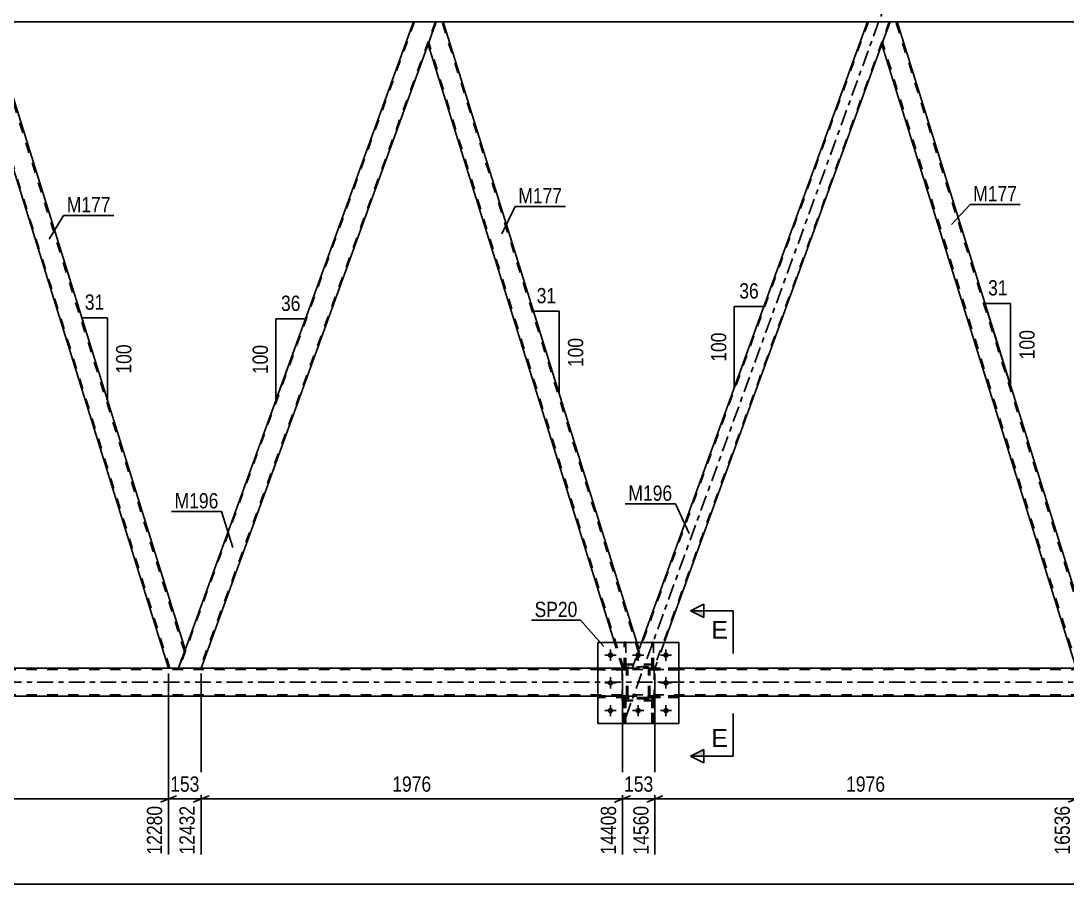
# Model space of a CAD drawing. Header units: millimetres. Extents: x 0 to 841, y 0 to 594.
# Drawn here: x 484 to 680.2, y 295.6 to 457.5 of the extents above; entities that cross this region are included whole.
import ezdxf

# ---------------------------------------------------------------- set-up
doc = ezdxf.new("R2010")
doc.units = ezdxf.units.MM
doc.linetypes.add('DXK_LINE_DOT2', pattern=[3.9198, 1.9599, -1.9599])
doc.linetypes.add('DXK_LINE_DOT3', pattern=[5.9187, 2.979, -0.9799, 0.9799, -0.9799])
doc.styles.add('Arial', font='ARIAL.TTF', dxfattribs={"height": 0.2})
doc.styles.add('Arial Narrow', font='ARIALN.TTF', dxfattribs={"height": 0.2})

# ---------------------------------------------------------------- blocks, each defined once
blk = doc.blocks.new('Bolt-318885883-3776 - 3341')
at = {"linetype": 'Continuous'}
for points in [[(595.09, 338.56, -1), (594.05, 338.56, -1)], [(600.29, 338.56, -1), (599.25, 338.56, -1)], [(605.49, 338.56, -1), (604.45, 338.56, -1)], [(595.09, 333.36, -1), (594.05, 333.36, -1)], [(605.49, 333.36, -1), (604.45, 333.36, -1)], [(595.09, 328.16, -1), (594.05, 328.16, -1)], [(600.29, 328.16, -1), (599.25, 328.16, -1)], [(605.49, 328.16, -1), (604.45, 328.16, -1)]]:
    blk.add_hatch(color=1, dxfattribs=at).paths.add_polyline_path(points)
at = {"color": 1, "linetype": 'Continuous'}
for p, q in [((594.57, 339.6), (594.57, 337.52)), ((599.77, 339.6), (599.77, 337.52)), ((604.97, 339.6), (604.97, 337.52)), ((595.61, 338.56), (593.53, 338.56)), ((600.81, 338.56), (598.73, 338.56)), ((606.01, 338.56), (603.93, 338.56)), ((594.57, 334.4), (594.57, 332.32)), ((604.97, 334.4), (604.97, 332.32)), ((595.61, 333.36), (593.53, 333.36)), ((606.01, 333.36), (603.93, 333.36)), ((595.61, 328.16), (593.53, 328.16)), ((594.57, 329.2), (594.57, 327.12)), ((600.81, 328.16), (598.73, 328.16)), ((599.77, 329.2), (599.77, 327.12)), ((606.01, 328.16), (603.93, 328.16)), ((604.97, 329.2), (604.97, 327.12))]:
    blk.add_line(p, q, dxfattribs=at)
blk = doc.blocks.new('Part-318885883-3712 - 3341')
at = {"color": 2, "linetype": 'Continuous'}
for p, q in [((607.37, 340.96), (592.17, 340.96)), ((592.17, 340.96), (592.17, 325.76)), ((607.37, 340.96), (607.37, 325.76)), ((607.37, 325.76), (592.17, 325.76))]:
    blk.add_line(p, q, dxfattribs=at)
blk = doc.blocks.new('Part-318885883-3587 - 3341')
at = {"color": 7, "linetype": 'DXK_LINE_DOT2'}
for p, q in [((602.77, 336.77), (596.77, 336.77)), ((596.77, 329.97), (596.77, 336.77)), ((602.77, 329.97), (602.77, 336.77)), ((602.77, 329.97), (596.77, 329.97))]:
    blk.add_line(p, q, dxfattribs=at)
blk = doc.blocks.new('Part-318885883-3804 - 3341')
at = {"color": 7, "linetype": 'DXK_LINE_DOT3'}
blk.add_line((597.36, 326.74), (648.32, 466.76), dxfattribs=at)
at = {"color": 7, "linetype": 'DXK_LINE_DOT2'}
for p, q in [((642.94, 457.36), (598.82, 336.14)), ((646.86, 457.36), (602.74, 336.14)), ((647.03, 457.36), (645.5, 453.16)), ((598.65, 336.14), (600.41, 340.96)), ((604.66, 340.96), (602.91, 336.14)), ((602.91, 336.14), (598.65, 336.14))]:
    blk.add_line(p, q, dxfattribs=at)
at = {"color": 2, "linetype": 'Continuous'}
for p, q in [((642.77, 457.36), (600.41, 340.96)), ((647.03, 457.36), (642.77, 457.36)), ((645.5, 453.16), (604.66, 340.96))]:
    blk.add_line(p, q, dxfattribs=at)
blk = doc.blocks.new('Part-318885883-3511 - 3341')
at = {"color": 7, "linetype": 'DXK_LINE_DOT2'}
for p, q in [((597.12, 325.77), (597.12, 330.6)), ((597.12, 330.6), (597.44, 330.6)), ((597.12, 330), (597.44, 330)), ((597.44, 330.6), (597.44, 325.77)), ((597.44, 325.77), (597.12, 325.77))]:
    blk.add_line(p, q, dxfattribs=at)
blk = doc.blocks.new('Part-318885883-3647 - 3341')
at = {"color": 7, "linetype": 'DXK_LINE_DOT2'}
for p, q in [((601.97, 335.81), (601.97, 336.13)), ((601.97, 336.13), (607.37, 336.13)), ((607.37, 335.81), (601.97, 335.81)), ((602.57, 335.81), (602.57, 336.13)), ((607.37, 336.13), (607.37, 335.81))]:
    blk.add_line(p, q, dxfattribs=at)
blk = doc.blocks.new('Part-318885883-3514 - 3341')
at = {"color": 7, "linetype": 'DXK_LINE_DOT2'}
for p, q in [((602.32, 325.77), (602.32, 330.6)), ((602.32, 330.6), (602.64, 330.6)), ((602.32, 330), (602.64, 330)), ((602.64, 330.6), (602.64, 325.77)), ((602.64, 325.77), (602.32, 325.77))]:
    blk.add_line(p, q, dxfattribs=at)
blk = doc.blocks.new('Part-318885883-3533 - 3341')
at = {"color": 7, "linetype": 'DXK_LINE_DOT2'}
for p, q in [((597.12, 336.12), (597.12, 340.97)), ((597.12, 340.97), (597.44, 340.97)), ((597.44, 340.97), (597.44, 336.12)), ((597.12, 336.72), (597.44, 336.72)), ((597.44, 336.12), (597.12, 336.12))]:
    blk.add_line(p, q, dxfattribs=at)
blk = doc.blocks.new('Part-318885883-3536 - 3341')
at = {"color": 7, "linetype": 'DXK_LINE_DOT2'}
for p, q in [((602.32, 336.12), (602.32, 340.97)), ((602.32, 340.97), (602.64, 340.97)), ((602.64, 340.97), (602.64, 336.12)), ((602.32, 336.72), (602.64, 336.72)), ((602.64, 336.12), (602.32, 336.12))]:
    blk.add_line(p, q, dxfattribs=at)
blk = doc.blocks.new('Part-318885883-3753 - 3341')
at = {"color": 7, "linetype": 'DXK_LINE_DOT2'}
for p, q in [((597.57, 335.88), (597.61, 336.07)), ((597.61, 336.07), (597.57, 335.88)), ((597.57, 330.84), (597.57, 335.88)), ((597.81, 335.88), (597.83, 335.98)), ((597.81, 330.84), (597.81, 335.88)), ((597.83, 335.98), (597.88, 336.05)), ((597.87, 336.33), (598.05, 336.36)), ((598.05, 336.36), (597.87, 336.33)), ((597.88, 336.05), (597.96, 336.11)), ((597.96, 336.11), (598.05, 336.12)), ((601.49, 336.36), (598.05, 336.36)), ((598.05, 336.12), (601.49, 336.12)), ((601.49, 336.36), (601.67, 336.33)), ((601.67, 336.33), (601.49, 336.36)), ((601.49, 336.12), (601.58, 336.11)), ((601.58, 336.11), (601.66, 336.05)), ((601.66, 336.05), (601.71, 335.98)), ((601.71, 335.98), (601.73, 335.88)), ((601.73, 330.84), (601.73, 335.88)), ((601.93, 336.07), (601.97, 335.88)), ((601.97, 335.88), (601.93, 336.07)), ((601.97, 330.84), (601.97, 335.88)), ((597.61, 330.66), (597.57, 330.84)), ((597.57, 330.84), (597.61, 330.66)), ((597.83, 330.75), (597.81, 330.84)), ((597.88, 330.68), (597.83, 330.75)), ((598.05, 330.36), (597.87, 330.4)), ((597.87, 330.4), (598.05, 330.36)), ((597.96, 330.62), (597.88, 330.68)), ((598.05, 330.6), (597.96, 330.62)), ((601.49, 330.6), (598.05, 330.6)), ((601.49, 330.36), (598.05, 330.36)), ((601.58, 330.62), (601.49, 330.6)), ((601.67, 330.4), (601.49, 330.36)), ((601.49, 330.36), (601.67, 330.4)), ((601.66, 330.68), (601.58, 330.62)), ((601.71, 330.75), (601.66, 330.68)), ((601.73, 330.84), (601.71, 330.75)), ((601.97, 330.84), (601.93, 330.66)), ((601.93, 330.66), (601.97, 330.84))]:
    blk.add_line(p, q, dxfattribs=at)
at = {"color": 7, "linetype": 'DXK_LINE_DOT3'}
blk.add_line((599.77, 333.36), (599.77, 333.36), dxfattribs=at)
at = {"color": 7, "linetype": 'DXK_LINE_DOT2'}
for centre, start, end in [((598.05, 335.88), 112.5, 157.5), ((598.05, 335.88), 112.5, 157.5), ((601.49, 335.88), 22.5, 67.5), ((601.49, 335.88), 22.5, 67.5), ((598.05, 330.84), 202.5, 247.5), ((598.05, 330.84), 202.5, 247.5), ((601.49, 330.84), 292.5, 337.5), ((601.49, 330.84), 292.5, 337.5)]:
    blk.add_arc(centre, 0.48, start, end, dxfattribs=at)
blk = doc.blocks.new('Part-318885883-3649 - 3341')
at = {"color": 7, "linetype": 'DXK_LINE_DOT2'}
for p, q in [((597.57, 335.88), (597.61, 336.07)), ((597.61, 336.07), (597.57, 335.88)), ((597.57, 330.84), (597.57, 335.88)), ((597.81, 335.88), (597.83, 335.98)), ((597.81, 330.84), (597.81, 335.88)), ((597.83, 335.98), (597.88, 336.05)), ((597.87, 336.33), (598.05, 336.36)), ((598.05, 336.36), (597.87, 336.33)), ((597.88, 336.05), (597.96, 336.11)), ((597.96, 336.11), (598.05, 336.12)), ((601.49, 336.36), (598.05, 336.36)), ((598.05, 336.12), (601.49, 336.12)), ((601.49, 336.36), (601.67, 336.33)), ((601.67, 336.33), (601.49, 336.36)), ((601.49, 336.12), (601.58, 336.11)), ((601.58, 336.11), (601.66, 336.05)), ((601.66, 336.05), (601.71, 335.98)), ((601.71, 335.98), (601.73, 335.88)), ((601.73, 330.84), (601.73, 335.88)), ((601.93, 336.07), (601.97, 335.88)), ((601.97, 335.88), (601.93, 336.07)), ((601.97, 330.84), (601.97, 335.88)), ((597.61, 330.66), (597.57, 330.84)), ((597.57, 330.84), (597.61, 330.66)), ((597.83, 330.75), (597.81, 330.84)), ((597.88, 330.68), (597.83, 330.75)), ((598.05, 330.36), (597.87, 330.4)), ((597.87, 330.4), (598.05, 330.36)), ((597.96, 330.62), (597.88, 330.68)), ((598.05, 330.6), (597.96, 330.62)), ((601.49, 330.6), (598.05, 330.6)), ((601.49, 330.36), (598.05, 330.36)), ((601.58, 330.62), (601.49, 330.6)), ((601.67, 330.4), (601.49, 330.36)), ((601.49, 330.36), (601.67, 330.4)), ((601.66, 330.68), (601.58, 330.62)), ((601.71, 330.75), (601.66, 330.68)), ((601.73, 330.84), (601.71, 330.75)), ((601.97, 330.84), (601.93, 330.66)), ((601.93, 330.66), (601.97, 330.84))]:
    blk.add_line(p, q, dxfattribs=at)
at = {"color": 7, "linetype": 'DXK_LINE_DOT3'}
blk.add_line((599.77, 333.36), (599.77, 333.36), dxfattribs=at)
at = {"color": 7, "linetype": 'DXK_LINE_DOT2'}
for centre, start, end in [((598.05, 335.88), 112.5, 157.5), ((598.05, 335.88), 112.5, 157.5), ((601.49, 335.88), 22.5, 67.5), ((601.49, 335.88), 22.5, 67.5), ((598.05, 330.84), 202.5, 247.5), ((598.05, 330.84), 202.5, 247.5), ((601.49, 330.84), 292.5, 337.5), ((601.49, 330.84), 292.5, 337.5)]:
    blk.add_arc(centre, 0.48, start, end, dxfattribs=at)
blk = doc.blocks.new('Part-318885883-3568 - 3341')
at = {"color": 2, "linetype": 'Continuous'}
for p, q in [((561.9, 457.36), (560.37, 453.17)), ((563.21, 457.36), (561.9, 457.36)), ((599.49, 340.96), (563.21, 457.36)), ((595.3, 340.96), (560.35, 453.11)), ((560.37, 453.17), (560.37, 453.16))]:
    blk.add_line(p, q, dxfattribs=at)
at = {"color": 7, "linetype": 'DXK_LINE_DOT2'}
for p, q in [((599.78, 339.24), (562.96, 457.36)), ((597.06, 336.14), (560.48, 453.48)), ((560.37, 453.17), (560.35, 453.11)), ((596.81, 336.14), (595.3, 340.96)), ((598.65, 336.14), (599.92, 339.61)), ((599.92, 339.61), (599.49, 340.96)), ((596.81, 336.14), (598.65, 336.14))]:
    blk.add_line(p, q, dxfattribs=at)
blk = doc.blocks.new('Part-318885883-3582 - 3341')
at = {"color": 7, "linetype": 'DXK_LINE_DOT2'}
for p, q in [((597.57, 330.93), (592.17, 330.93)), ((592.17, 330.61), (592.17, 330.93)), ((597.57, 330.61), (592.17, 330.61)), ((596.97, 330.61), (596.97, 330.93)), ((597.57, 330.93), (597.57, 330.61))]:
    blk.add_line(p, q, dxfattribs=at)
blk = doc.blocks.new('Part-318885883-3583 - 3341')
at = {"color": 7, "linetype": 'DXK_LINE_DOT2'}
for p, q in [((597.57, 336.13), (592.17, 336.13)), ((592.17, 335.81), (592.17, 336.13)), ((597.57, 335.81), (592.17, 335.81)), ((596.97, 335.81), (596.97, 336.13)), ((597.57, 336.13), (597.57, 335.81))]:
    blk.add_line(p, q, dxfattribs=at)
blk = doc.blocks.new('Part-318885883-3686 - 3341')
at = {"color": 7, "linetype": 'DXK_LINE_DOT2'}
for p, q in [((602.64, 330.6), (602.32, 330.6)), ((602.32, 330.6), (602.32, 325.77)), ((602.32, 330), (602.64, 330)), ((602.64, 325.77), (602.64, 330.6)), ((602.32, 325.77), (602.64, 325.77))]:
    blk.add_line(p, q, dxfattribs=at)
blk = doc.blocks.new('Part-318885883-3687 - 3341')
at = {"color": 7, "linetype": 'DXK_LINE_DOT2'}
for p, q in [((607.37, 330.93), (601.97, 330.93)), ((601.97, 330.93), (601.97, 330.61)), ((601.97, 330.61), (607.37, 330.61)), ((602.57, 330.61), (602.57, 330.93)), ((607.37, 330.61), (607.37, 330.93))]:
    blk.add_line(p, q, dxfattribs=at)
blk = doc.blocks.new('Part-318885883-3688 - 3341')
at = {"color": 7, "linetype": 'DXK_LINE_DOT2'}
for p, q in [((607.37, 336.13), (601.97, 336.13)), ((601.97, 336.13), (601.97, 335.81)), ((601.97, 335.81), (607.37, 335.81)), ((602.57, 335.81), (602.57, 336.13)), ((607.37, 335.81), (607.37, 336.13))]:
    blk.add_line(p, q, dxfattribs=at)
blk = doc.blocks.new('Part-318885883-3717 - 3341')
at = {"color": 7, "linetype": 'DXK_LINE_DOT2'}
for p, q in [((557.81, 457.36), (513.69, 336.14)), ((561.73, 457.36), (517.6, 336.14)), ((561.9, 457.36), (560.37, 453.16)), ((513.52, 336.14), (514.76, 339.56)), ((517.77, 336.14), (513.52, 336.14))]:
    blk.add_line(p, q, dxfattribs=at)
at = {"color": 2, "linetype": 'Continuous'}
for p, q in [((557.64, 457.36), (514.76, 339.56)), ((561.9, 457.36), (557.64, 457.36)), ((560.37, 453.16), (517.77, 336.14))]:
    blk.add_line(p, q, dxfattribs=at)
blk = doc.blocks.new('Part-318885883-3718 - 3341')
at = {"color": 7, "linetype": 'DXK_LINE_DOT2'}
for p, q in [((597.57, 336.13), (592.17, 336.13)), ((592.17, 336.13), (592.17, 335.81)), ((597.57, 335.81), (592.17, 335.81)), ((596.97, 335.81), (596.97, 336.13)), ((597.57, 335.81), (597.57, 336.13))]:
    blk.add_line(p, q, dxfattribs=at)
blk = doc.blocks.new('Part-318885883-3733 - 3341')
at = {"color": 2, "linetype": 'Continuous'}
for p, q in [((557.64, 457.36), (478.08, 457.36)), ((642.77, 457.36), (563.21, 457.36)), ((727.91, 457.36), (648.35, 457.36))]:
    blk.add_line(p, q, dxfattribs=at)
at = {"color": 7, "linetype": 'DXK_LINE_DOT2'}
for p, q in [((563.21, 457.36), (557.64, 457.36)), ((648.35, 457.36), (642.77, 457.36))]:
    blk.add_line(p, q, dxfattribs=at)
blk = doc.blocks.new('Part-318885883-3746 - 3341')
at = {"color": 2, "linetype": 'Continuous'}
for p, q in [((602.32, 340.96), (602.32, 340.97)), ((602.64, 340.97), (602.32, 340.97)), ((602.64, 340.96), (602.64, 340.97))]:
    blk.add_line(p, q, dxfattribs=at)
at = {"color": 7, "linetype": 'DXK_LINE_DOT2'}
for p, q in [((602.32, 336.12), (602.32, 340.96)), ((602.64, 336.12), (602.64, 340.96)), ((602.32, 336.72), (602.64, 336.72)), ((602.64, 336.12), (602.32, 336.12))]:
    blk.add_line(p, q, dxfattribs=at)
blk = doc.blocks.new('Part-318885883-3749 - 3341')
at = {"color": 2, "linetype": 'Continuous'}
for p, q in [((597.12, 340.96), (597.12, 340.97)), ((597.44, 340.97), (597.12, 340.97)), ((597.44, 340.96), (597.44, 340.97))]:
    blk.add_line(p, q, dxfattribs=at)
at = {"color": 7, "linetype": 'DXK_LINE_DOT2'}
for p, q in [((597.12, 336.12), (597.12, 340.96)), ((597.44, 336.12), (597.44, 340.96)), ((597.12, 336.72), (597.44, 336.72)), ((597.44, 336.12), (597.12, 336.12))]:
    blk.add_line(p, q, dxfattribs=at)
blk = doc.blocks.new('Part-318885883-3755 - 3341')
at = {"color": 7, "linetype": 'DXK_LINE_DOT2'}
for p, q in [((592.17, 340.96), (607.37, 340.96)), ((592.17, 340.96), (592.17, 325.76)), ((607.37, 340.96), (607.37, 325.76)), ((592.17, 325.76), (607.37, 325.76))]:
    blk.add_line(p, q, dxfattribs=at)
blk = doc.blocks.new('Part-318885883-3758 - 3341')
at = {"color": 7, "linetype": 'DXK_LINE_DOT2'}
for p, q in [((601.97, 330.61), (601.97, 330.93)), ((601.97, 330.93), (607.37, 330.93)), ((607.37, 330.61), (601.97, 330.61)), ((602.57, 330.61), (602.57, 330.93)), ((607.37, 330.93), (607.37, 330.61))]:
    blk.add_line(p, q, dxfattribs=at)
blk = doc.blocks.new('Part-318885883-3768 - 3341')
at = {"color": 2, "linetype": 'Continuous'}
for p, q in [((476.76, 457.36), (475.24, 453.17)), ((478.08, 457.36), (476.76, 457.36)), ((514.78, 339.61), (478.08, 457.36)), ((511.67, 336.14), (475.21, 453.11)), ((475.24, 453.17), (475.23, 453.16)), ((514.76, 339.55), (514.51, 338.87)), ((514.76, 339.56), (514.76, 339.55)), ((514.51, 338.87), (513.52, 336.14))]:
    blk.add_line(p, q, dxfattribs=at)
at = {"color": 7, "linetype": 'DXK_LINE_DOT2'}
for p, q in [((514.65, 339.24), (477.83, 457.36)), ((511.92, 336.14), (475.35, 453.48)), ((475.24, 453.17), (475.21, 453.11)), ((514.78, 339.61), (514.76, 339.56)), ((514.51, 338.87), (514.7, 339.39)), ((513.52, 336.14), (511.67, 336.14))]:
    blk.add_line(p, q, dxfattribs=at)
blk = doc.blocks.new('Bolt-318885883-3775 - 3341')
at = {"color": 1, "linetype": 'Continuous'}
for p, q in [((594.57, 339.6), (594.57, 338.91)), ((599.77, 339.6), (599.77, 338.91)), ((604.97, 339.6), (604.97, 338.91)), ((593.53, 338.56), (594.22, 338.56)), ((594.57, 337.52), (594.57, 338.22)), ((595.61, 338.56), (594.92, 338.56)), ((598.73, 338.56), (599.42, 338.56)), ((599.77, 337.52), (599.77, 338.22)), ((600.81, 338.56), (600.12, 338.56)), ((603.93, 338.56), (604.62, 338.56)), ((604.97, 337.52), (604.97, 338.22)), ((606.01, 338.56), (605.32, 338.56)), ((594.57, 334.4), (594.57, 333.71)), ((604.97, 334.4), (604.97, 333.71)), ((593.53, 333.36), (594.22, 333.36)), ((594.57, 332.32), (594.57, 333.02)), ((595.61, 333.36), (594.92, 333.36)), ((603.93, 333.36), (604.62, 333.36)), ((604.97, 332.32), (604.97, 333.02)), ((606.01, 333.36), (605.32, 333.36)), ((593.53, 328.16), (594.22, 328.16)), ((594.57, 329.2), (594.57, 328.51)), ((594.57, 327.12), (594.57, 327.82)), ((595.61, 328.16), (594.92, 328.16)), ((598.73, 328.16), (599.42, 328.16)), ((599.77, 329.2), (599.77, 328.51)), ((599.77, 327.12), (599.77, 327.82)), ((600.81, 328.16), (600.12, 328.16)), ((603.93, 328.16), (604.62, 328.16)), ((604.97, 329.2), (604.97, 328.51)), ((604.97, 327.12), (604.97, 327.82)), ((606.01, 328.16), (605.32, 328.16))]:
    blk.add_line(p, q, dxfattribs=at)
blk = doc.blocks.new('Part-318885883-3784 - 3341')
at = {"color": 7, "linetype": 'DXK_LINE_DOT2'}
for p, q in [((602.77, 336.9), (596.77, 336.9)), ((596.77, 330.1), (596.77, 336.9)), ((602.77, 330.1), (602.77, 336.9)), ((602.77, 330.1), (596.77, 330.1))]:
    blk.add_line(p, q, dxfattribs=at)
blk = doc.blocks.new('Part-318885883-3791 - 3341')
at = {"color": 7, "linetype": 'DXK_LINE_DOT2'}
for p, q in [((597.44, 330.6), (597.12, 330.6)), ((597.12, 330.6), (597.12, 325.77)), ((597.12, 330), (597.44, 330)), ((597.44, 325.77), (597.44, 330.6)), ((597.12, 325.77), (597.44, 325.77))]:
    blk.add_line(p, q, dxfattribs=at)
blk = doc.blocks.new('Part-318885883-3799 - 3341')
at = {"color": 2, "linetype": 'Continuous'}
for p, q in [((647.03, 457.36), (645.5, 453.17)), ((648.35, 457.36), (647.03, 457.36)), ((685.05, 339.61), (648.35, 457.36)), ((681.94, 336.14), (645.48, 453.11)), ((645.5, 453.17), (645.5, 453.16)), ((685.03, 339.55), (684.78, 338.87)), ((685.03, 339.56), (685.03, 339.55)), ((684.78, 338.87), (683.79, 336.14))]:
    blk.add_line(p, q, dxfattribs=at)
at = {"color": 7, "linetype": 'DXK_LINE_DOT2'}
for p, q in [((684.91, 339.24), (648.1, 457.36)), ((682.19, 336.14), (645.62, 453.48)), ((645.5, 453.17), (645.48, 453.11)), ((685.05, 339.61), (685.03, 339.56)), ((684.78, 338.87), (684.97, 339.39)), ((683.79, 336.14), (681.94, 336.14))]:
    blk.add_line(p, q, dxfattribs=at)
blk = doc.blocks.new('Part-318885883-3819 - 3341')
at = {"color": 7, "linetype": 'DXK_LINE_DOT2'}
for p, q in [((753.51, 335.9), (66.82, 335.9)), ((607.37, 336.14), (592.17, 336.14)), ((753.51, 331.1), (66.82, 331.1)), ((607.37, 330.86), (592.17, 330.86))]:
    blk.add_line(p, q, dxfattribs=at)
at = {"color": 2, "linetype": 'Continuous'}
for p, q in [((592.17, 336.14), (351.97, 336.14)), ((753.51, 336.14), (607.37, 336.14)), ((592.17, 330.86), (351.97, 330.86)), ((753.51, 330.86), (607.37, 330.86))]:
    blk.add_line(p, q, dxfattribs=at)
at = {"color": 7, "linetype": 'DXK_LINE_DOT3'}
blk.add_line((66.82, 333.5), (753.51, 333.5), dxfattribs=at)
blk = doc.blocks.new('Part-318885883-3820 - 3341')
at = {"color": 7, "linetype": 'DXK_LINE_DOT2'}
for p, q in [((597.57, 330.93), (592.17, 330.93)), ((592.17, 330.93), (592.17, 330.61)), ((597.57, 330.61), (592.17, 330.61)), ((596.97, 330.61), (596.97, 330.93)), ((597.57, 330.61), (597.57, 330.93))]:
    blk.add_line(p, q, dxfattribs=at)
blk = doc.blocks.new('AngleDimension-318885883-4613 - 3341')
at = {"color": 7, "linetype": 'Continuous'}
for p, q in [((667.14, 397.07), (664.81, 404.53)), ((669.63, 404.53), (664.81, 404.53)), ((669.63, 389.07), (664.81, 404.53)), ((669.63, 389.07), (669.63, 404.53))]:
    blk.add_line(p, q, dxfattribs=at)
at = {"color": 0}
for points in [[(669.65, 405.43), (669.65, 409.63), (664.8, 409.63), (664.8, 405.43)], [(674.73, 400.14), (670.53, 400.14), (670.53, 393.46), (674.73, 393.46)]]:
    blk.add_wipeout(points, dxfattribs=at)
at = {"color": 3, "style": 'Arial Narrow'}
blk.add_text('31', height=2.863, dxfattribs=at).set_placement((665.4, 406.03))
blk.add_text('100', height=2.863, rotation=90.0002, dxfattribs=at).set_placement((674.13, 394.06))
blk = doc.blocks.new('AngleDimension-318885883-19435 - 3341')
at = {"color": 7, "linetype": 'Continuous'}
for p, q in [((531.81, 401.63), (537.35, 401.63)), ((531.81, 386.41), (537.35, 401.63)), ((531.81, 386.41), (531.81, 401.63)), ((532.97, 389.58), (537.35, 401.63))]:
    blk.add_line(p, q, dxfattribs=at)
at = {"color": 0}
for points in [[(537.01, 402.53), (537.01, 406.73), (532.16, 406.73), (532.16, 402.53)], [(530.91, 397.36), (526.71, 397.36), (526.71, 390.67), (530.91, 390.67)]]:
    blk.add_wipeout(points, dxfattribs=at)
at = {"color": 3, "style": 'Arial Narrow'}
blk.add_text('36', height=2.863, dxfattribs=at).set_placement((532.76, 403.13))
blk.add_text('100', height=2.863, rotation=90.0002, dxfattribs=at).set_placement((530.31, 391.27))
blk = doc.blocks.new('AngleDimension-318885883-19449 - 3341')
at = {"color": 7, "linetype": 'Continuous'}
for p, q in [((617.79, 403.95), (623.33, 403.95)), ((617.79, 388.72), (623.33, 403.95)), ((617.79, 388.72), (617.79, 403.95)), ((619.4, 393.15), (623.33, 403.95))]:
    blk.add_line(p, q, dxfattribs=at)
at = {"color": 0}
for points in [[(622.99, 404.85), (622.99, 409.05), (618.13, 409.05), (618.13, 404.85)], [(616.89, 399.68), (612.69, 399.68), (612.69, 392.99), (616.89, 392.99)]]:
    blk.add_wipeout(points, dxfattribs=at)
at = {"color": 3, "style": 'Arial Narrow'}
blk.add_text('36', height=2.863, dxfattribs=at).set_placement((618.73, 405.45))
blk.add_text('100', height=2.863, rotation=90.0002, dxfattribs=at).set_placement((616.29, 393.59))
blk = doc.blocks.new('AngleDimension-318885883-4961 - 3341')
at = {"color": 7, "linetype": 'Continuous'}
for p, q in [((500.2, 401.85), (495.38, 401.85)), ((500.2, 386.38), (495.38, 401.85)), ((500.2, 386.38), (500.2, 401.85)), ((500.1, 386.7), (500.2, 386.38))]:
    blk.add_line(p, q, dxfattribs=at)
at = {"color": 0}
for points in [[(500.22, 402.75), (500.22, 406.95), (495.37, 406.95), (495.37, 402.75)], [(505.3, 397.46), (501.1, 397.46), (501.1, 390.77), (505.3, 390.77)]]:
    blk.add_wipeout(points, dxfattribs=at)
at = {"color": 3, "style": 'Arial Narrow'}
blk.add_text('31', height=2.863, dxfattribs=at).set_placement((495.97, 403.35))
blk.add_text('100', height=2.863, rotation=90.0002, dxfattribs=at).set_placement((504.7, 391.37))
blk = doc.blocks.new('StraightDimension-318885883-19024 - 3341')
at = {"color": 7, "linetype": 'Continuous'}
for p, q in [((517.77, 335.14), (517.77, 301.16)), ((596.81, 335.14), (596.81, 301.16)), ((519.27, 312.2), (516.27, 311)), ((595.31, 311), (598.31, 312.2)), ((517.77, 311.6), (596.81, 311.6))]:
    blk.add_line(p, q, dxfattribs=at)
at = {"color": 0}
blk.add_wipeout([(561.55, 312.35), (561.55, 316.55), (553.04, 316.55), (553.04, 312.35)], dxfattribs=at)
at = {"color": 0, "linetype": 'Continuous'}
blk.add_wipeout([(596.21, 310.9), (592.01, 310.9), (592.01, 300.56), (596.21, 300.56)], dxfattribs=at)
at = {"color": 3, "style": 'Arial Narrow'}
blk.add_text('1976', height=2.863, dxfattribs=at).set_placement((553.64, 312.95))
at = {"color": 3, "linetype": 'Continuous', "style": 'Arial Narrow'}
blk.add_text('14408', height=2.863, rotation=90.0002, dxfattribs=at).set_placement((595.61, 301.16))
blk = doc.blocks.new('StraightDimension-318885883-4591 - 3341')
at = {"color": 7, "linetype": 'Continuous'}
blk.add_line((55.96, 295.62), (799.73, 295.62), dxfattribs=at)
blk = doc.blocks.new('AngleDimension-318885883-4975 - 3341')
at = {"color": 7, "linetype": 'Continuous'}
for p, q in [((584.96, 403.06), (580.14, 403.06)), ((584.96, 387.59), (580.14, 403.06)), ((584.96, 387.59), (584.96, 403.06)), ((584.98, 387.52), (584.96, 387.59))]:
    blk.add_line(p, q, dxfattribs=at)
at = {"color": 0}
for points in [[(584.98, 403.96), (584.98, 408.16), (580.12, 408.16), (580.12, 403.96)], [(590.06, 398.67), (585.86, 398.67), (585.86, 391.98), (590.06, 391.98)]]:
    blk.add_wipeout(points, dxfattribs=at)
at = {"color": 3, "style": 'Arial Narrow'}
blk.add_text('31', height=2.863, dxfattribs=at).set_placement((580.72, 404.56))
blk.add_text('100', height=2.863, rotation=90.0002, dxfattribs=at).set_placement((589.46, 392.58))
blk = doc.blocks.new('StraightDimension-318885883-19022 - 3341')
at = {"color": 7, "linetype": 'Continuous'}
for p, q in [((602.91, 335.14), (602.91, 301.16)), ((681.94, 335.14), (681.94, 301.16)), ((604.41, 312.2), (601.41, 311)), ((680.44, 311), (683.44, 312.2)), ((602.91, 311.6), (681.94, 311.6))]:
    blk.add_line(p, q, dxfattribs=at)
at = {"color": 0}
blk.add_wipeout([(646.68, 312.35), (646.68, 316.55), (638.17, 316.55), (638.17, 312.35)], dxfattribs=at)
at = {"color": 0, "linetype": 'Continuous'}
blk.add_wipeout([(681.34, 310.9), (677.14, 310.9), (677.14, 300.56), (681.34, 300.56)], dxfattribs=at)
at = {"color": 3, "style": 'Arial Narrow'}
blk.add_text('1976', height=2.863, dxfattribs=at).set_placement((638.77, 312.95))
at = {"color": 3, "linetype": 'Continuous', "style": 'Arial Narrow'}
blk.add_text('16536', height=2.863, rotation=90.0002, dxfattribs=at).set_placement((680.74, 301.16))
blk = doc.blocks.new('StraightDimension-318885883-19023 - 3341')
at = {"color": 7, "linetype": 'Continuous'}
for p, q in [((596.81, 335.14), (596.81, 301.16)), ((602.91, 335.14), (602.91, 301.16)), ((595.31, 311), (598.31, 312.2)), ((604.41, 312.2), (601.41, 311)), ((596.81, 311.6), (602.91, 311.6))]:
    blk.add_line(p, q, dxfattribs=at)
at = {"color": 0}
blk.add_wipeout([(603.2, 312.35), (603.2, 316.55), (596.52, 316.55), (596.52, 312.35)], dxfattribs=at)
at = {"color": 0, "linetype": 'Continuous'}
blk.add_wipeout([(602.31, 310.9), (598.11, 310.9), (598.11, 300.56), (602.31, 300.56)], dxfattribs=at)
at = {"color": 3, "style": 'Arial Narrow'}
blk.add_text('153', height=2.863, dxfattribs=at).set_placement((597.12, 312.95))
at = {"color": 3, "linetype": 'Continuous', "style": 'Arial Narrow'}
blk.add_text('14560', height=2.863, rotation=90.0002, dxfattribs=at).set_placement((601.71, 301.16))
blk = doc.blocks.new('StraightDimension-318885883-19025 - 3341')
at = {"color": 7, "linetype": 'Continuous'}
for p, q in [((511.67, 335.14), (511.67, 301.16)), ((517.77, 335.14), (517.77, 301.16)), ((510.17, 311), (513.17, 312.2)), ((519.27, 312.2), (516.27, 311)), ((511.67, 311.6), (517.77, 311.6))]:
    blk.add_line(p, q, dxfattribs=at)
at = {"color": 0}
blk.add_wipeout([(518.07, 312.35), (518.07, 316.55), (511.38, 316.55), (511.38, 312.35)], dxfattribs=at)
at = {"color": 0, "linetype": 'Continuous'}
blk.add_wipeout([(517.17, 310.9), (512.97, 310.9), (512.97, 300.56), (517.17, 300.56)], dxfattribs=at)
at = {"color": 3, "style": 'Arial Narrow'}
blk.add_text('153', height=2.863, dxfattribs=at).set_placement((511.98, 312.95))
at = {"color": 3, "linetype": 'Continuous', "style": 'Arial Narrow'}
blk.add_text('12432', height=2.863, rotation=90.0002, dxfattribs=at).set_placement((516.57, 301.16))
blk = doc.blocks.new('StraightDimension-318885883-19026 - 3341')
at = {"color": 7, "linetype": 'Continuous'}
for p, q in [((432.64, 335.14), (432.64, 301.16)), ((511.67, 335.14), (511.67, 301.16)), ((434.14, 312.2), (431.14, 311)), ((510.17, 311), (513.17, 312.2)), ((432.64, 311.6), (511.67, 311.6))]:
    blk.add_line(p, q, dxfattribs=at)
at = {"color": 0}
blk.add_wipeout([(476.41, 312.35), (476.41, 316.55), (467.9, 316.55), (467.9, 312.35)], dxfattribs=at)
at = {"color": 0, "linetype": 'Continuous'}
blk.add_wipeout([(511.07, 310.9), (506.87, 310.9), (506.87, 300.56), (511.07, 300.56)], dxfattribs=at)
at = {"color": 3, "style": 'Arial Narrow'}
blk.add_text('1976', height=2.863, dxfattribs=at).set_placement((468.5, 312.95))
at = {"color": 3, "linetype": 'Continuous', "style": 'Arial Narrow'}
blk.add_text('12280', height=2.863, rotation=90.0002, dxfattribs=at).set_placement((510.47, 301.16))
blk = doc.blocks.new('Mark-318885883-3800 - 3341')
at = {"color": 0}
blk.add_wipeout([(606.16, 367.52), (606.16, 370.52), (597.93, 370.52), (597.93, 367.52)], dxfattribs=at)
blk.add_wipeout([(606.16, 367.52), (606.16, 370.52), (597.93, 370.52), (597.93, 367.52)], dxfattribs=at)
at = {"color": 30, "linetype": 'Continuous'}
for p in [(597.33, 366.92), (609.35, 361.4)]:
    blk.add_line(p, (606.76, 366.92), dxfattribs=at)
at = {"color": 3, "style": 'Arial Narrow'}
blk.add_text('M196', height=2.863, dxfattribs=at).set_placement((597.93, 367.52))
blk = doc.blocks.new('Mark-318885883-3564 - 3341')
at = {"color": 0}
blk.add_wipeout([(585.51, 423.31), (585.51, 426.31), (577.28, 426.31), (577.28, 423.31)], dxfattribs=at)
blk.add_wipeout([(585.51, 423.31), (585.51, 426.31), (577.28, 426.31), (577.28, 423.31)], dxfattribs=at)
at = {"color": 30, "linetype": 'Continuous'}
for p, q in [((574.16, 417.6), (576.68, 422.71)), ((576.68, 422.71), (586.11, 422.71))]:
    blk.add_line(p, q, dxfattribs=at)
at = {"color": 3, "style": 'Arial Narrow'}
blk.add_text('M177', height=2.863, dxfattribs=at).set_placement((577.28, 423.31))
blk = doc.blocks.new('Mark-318885883-3708 - 3341')
at = {"color": 0}
blk.add_wipeout([(588.37, 345.71), (588.37, 348.71), (580.33, 348.71), (580.33, 345.71)], dxfattribs=at)
blk.add_wipeout([(588.37, 345.71), (588.37, 348.71), (580.33, 348.71), (580.33, 345.71)], dxfattribs=at)
at = {"color": 30, "linetype": 'Continuous'}
for p in [(579.73, 345.11), (593.32, 340.17)]:
    blk.add_line(p, (588.97, 345.11), dxfattribs=at)
at = {"color": 3, "style": 'Arial Narrow'}
blk.add_text('SP20', height=2.863, dxfattribs=at).set_placement((580.33, 345.71))
blk = doc.blocks.new('Mark-318885883-3713 - 3341')
at = {"color": 0}
blk.add_wipeout([(521.03, 366.09), (521.03, 369.09), (512.81, 369.09), (512.81, 366.09)], dxfattribs=at)
blk.add_wipeout([(521.03, 366.09), (521.03, 369.09), (512.81, 369.09), (512.81, 366.09)], dxfattribs=at)
at = {"color": 30, "linetype": 'Continuous'}
for p in [(512.21, 365.49), (523.71, 358.73)]:
    blk.add_line(p, (521.63, 365.49), dxfattribs=at)
at = {"color": 3, "style": 'Arial Narrow'}
blk.add_text('M196', height=2.863, dxfattribs=at).set_placement((512.81, 366.09))
blk = doc.blocks.new('Mark-318885883-3764 - 3341')
at = {"color": 0}
blk.add_wipeout([(500.8, 421.61), (500.8, 424.61), (492.58, 424.61), (492.58, 421.61)], dxfattribs=at)
blk.add_wipeout([(500.8, 421.61), (500.8, 424.61), (492.58, 424.61), (492.58, 421.61)], dxfattribs=at)
at = {"color": 30, "linetype": 'Continuous'}
for p, q in [((489.26, 416.57), (491.98, 421.01)), ((491.98, 421.01), (501.4, 421.01))]:
    blk.add_line(p, q, dxfattribs=at)
at = {"color": 3, "style": 'Arial Narrow'}
blk.add_text('M177', height=2.863, dxfattribs=at).set_placement((492.58, 421.61))
blk = doc.blocks.new('Mark-318885883-3795 - 3341')
at = {"color": 0}
blk.add_wipeout([(670.84, 423.68), (670.84, 426.68), (662.61, 426.68), (662.61, 423.68)], dxfattribs=at)
blk.add_wipeout([(670.84, 423.68), (670.84, 426.68), (662.61, 426.68), (662.61, 423.68)], dxfattribs=at)
at = {"color": 30, "linetype": 'Continuous'}
for p, q in [((658.52, 419.32), (662.01, 423.08)), ((662.01, 423.08), (671.44, 423.08))]:
    blk.add_line(p, q, dxfattribs=at)
at = {"color": 3, "style": 'Arial Narrow'}
blk.add_text('M177', height=2.863, dxfattribs=at).set_placement((662.61, 423.68))
blk = doc.blocks.new('SectionMark-318885883-4988 - 3341')
at = {"linetype": 'Continuous'}
for points in [[(612.1, 346.9), (612.1, 345.65), (609.6, 346.9)], [(612.1, 320.84), (612.1, 319.59), (609.6, 319.59)]]:
    blk.add_hatch(color=6, dxfattribs=at).paths.add_polyline_path(points)
at = {"color": 6, "linetype": 'Continuous'}
for p, q in [((609.6, 346.9), (612.1, 348.15)), ((612.1, 345.65), (612.1, 348.15)), ((617.6, 346.9), (609.6, 346.9)), ((609.6, 346.9), (612.1, 345.65)), ((617.6, 346.9), (617.6, 338.9)), ((617.6, 319.59), (617.6, 327.59)), ((609.6, 319.59), (612.1, 320.84)), ((612.1, 320.84), (612.1, 318.34)), ((617.6, 319.59), (609.6, 319.59)), ((612.1, 318.34), (609.6, 319.59))]:
    blk.add_line(p, q, dxfattribs=at)
at = {"color": 0, "linetype": 'Continuous'}
for points in [[(616.6, 341.65), (616.6, 345.15), (613.49, 345.15), (613.49, 341.65)], [(616.6, 321.34), (616.6, 324.84), (613.49, 324.84), (613.49, 321.34)]]:
    blk.add_wipeout(points, dxfattribs=at)
at = {"color": 3, "linetype": 'Continuous', "style": 'Arial'}
for p in [(613.49, 341.65), (613.49, 321.34)]:
    blk.add_text('E', height=3.34, dxfattribs=at).set_placement(p)

msp = doc.modelspace()

# ---------------------------------------------------------------- block references
for name in ['Part-318885883-3804 - 3341', 'Part-318885883-3733 - 3341', 'Part-318885883-3768 - 3341', 'Part-318885883-3717 - 3341', 'Part-318885883-3568 - 3341', 'Part-318885883-3799 - 3341', 'Part-318885883-3712 - 3341', 'Part-318885883-3755 - 3341', 'Bolt-318885883-3776 - 3341', 'Bolt-318885883-3775 - 3341', 'Part-318885883-3533 - 3341', 'Part-318885883-3749 - 3341', 'Part-318885883-3536 - 3341', 'Part-318885883-3746 - 3341', 'Part-318885883-3819 - 3341', 'Part-318885883-3583 - 3341', 'Part-318885883-3718 - 3341', 'Part-318885883-3784 - 3341', 'Part-318885883-3587 - 3341', 'Part-318885883-3753 - 3341', 'Part-318885883-3649 - 3341', 'Part-318885883-3647 - 3341', 'Part-318885883-3688 - 3341', 'Part-318885883-3582 - 3341', 'Part-318885883-3820 - 3341', 'Part-318885883-3511 - 3341', 'Part-318885883-3791 - 3341', 'Part-318885883-3687 - 3341', 'Part-318885883-3758 - 3341', 'Part-318885883-3514 - 3341', 'Part-318885883-3686 - 3341']:
    msp.add_blockref(name, (0, 0))

# ---------------------------------------------------------------- next in the draw order: block references
for name in ['AngleDimension-318885883-19449 - 3341', 'AngleDimension-318885883-4613 - 3341', 'AngleDimension-318885883-4961 - 3341', 'AngleDimension-318885883-19435 - 3341', 'StraightDimension-318885883-19024 - 3341']:
    msp.add_blockref(name, (0, 0))

# ---------------------------------------------------------------- next in the draw order: block references
msp.add_blockref('StraightDimension-318885883-4591 - 3341', (0, 0))

# ---------------------------------------------------------------- next in the draw order: block references
for name in ['Mark-318885883-3564 - 3341', 'Mark-318885883-3795 - 3341', 'Mark-318885883-3764 - 3341', 'AngleDimension-318885883-4975 - 3341', 'Mark-318885883-3713 - 3341', 'Mark-318885883-3800 - 3341', 'Mark-318885883-3708 - 3341', 'StraightDimension-318885883-19025 - 3341', 'StraightDimension-318885883-19022 - 3341']:
    msp.add_blockref(name, (0, 0))

# ---------------------------------------------------------------- next in the draw order: block references
for name in ['SectionMark-318885883-4988 - 3341', 'StraightDimension-318885883-19026 - 3341', 'StraightDimension-318885883-19023 - 3341']:
    msp.add_blockref(name, (0, 0))

doc.saveas('drawing.dxf')
